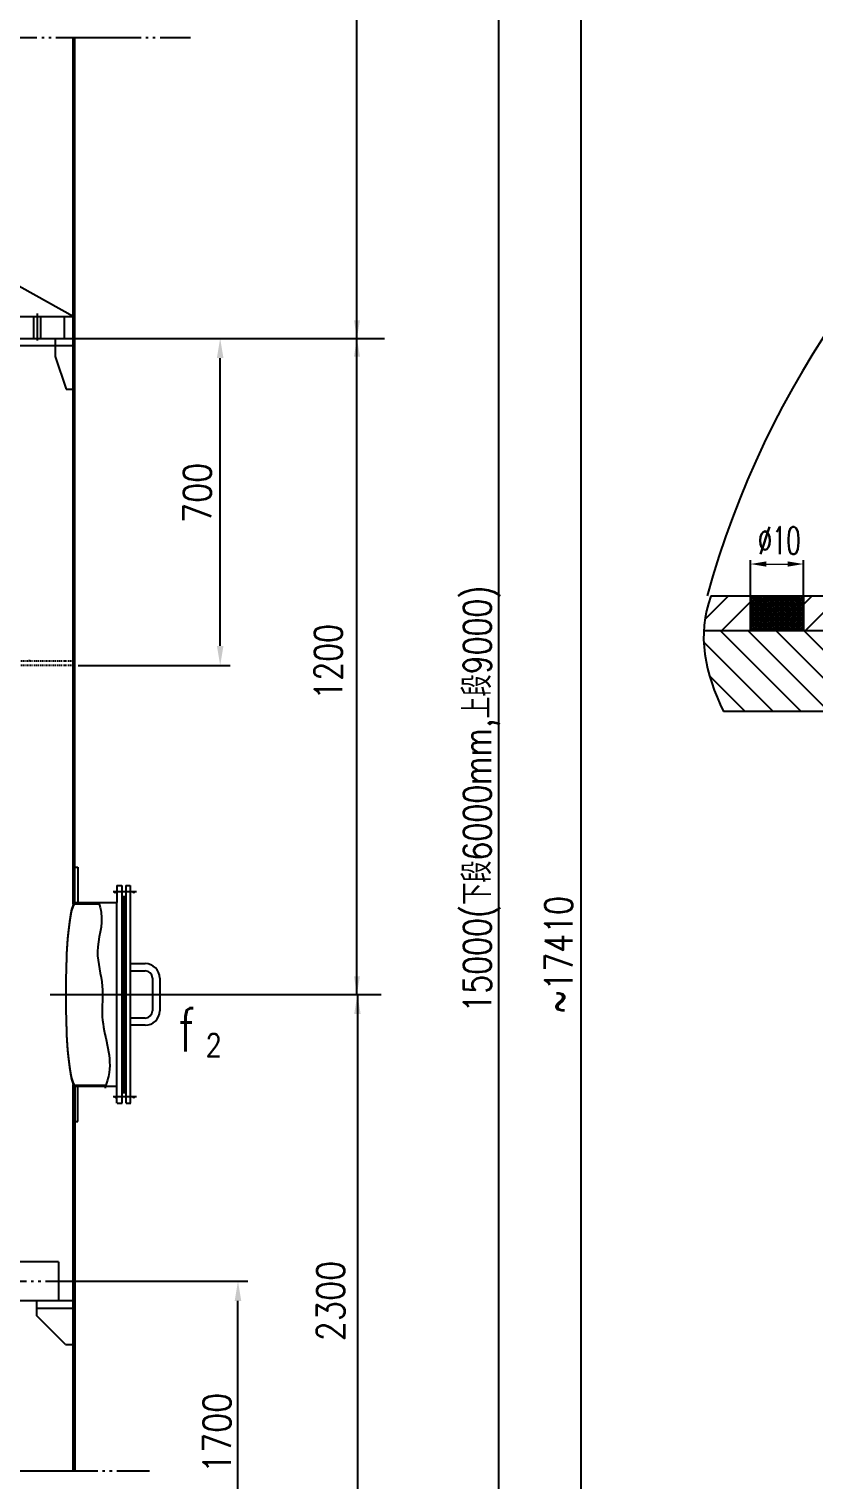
# Model space of a CAD drawing. Extents: x 19034 to 73803, y 21953 to 127295.
# Drawn here: x 64497.7 to 64597.2, y 51745.2 to 51929.1 of the extents above; entities that cross this region are included whole.
import ezdxf

# ---------------------------------------------------------------- set-up
doc = ezdxf.new("R2010")
doc.units = 0
doc.header["$LTSCALE"] = 0.6
doc.header["$MEASUREMENT"] = 0
doc.linetypes.add('D-1', pattern=[34, 30, -1.5, 1, -1.5])
doc.linetypes.add('SDX', pattern=[22, 18, -1, 0.5, -1, 0.5, -1])
doc.layers.get('0').update_dxf_attribs({"linetype": 'CONTINUOUS'})
doc.layers.add('1', color=1, linetype='CONTINUOUS')
doc.layers.add('2', color=2, linetype='D-1')
doc.styles.add('HZ', font='simplex', dxfattribs={"width": 0.85, "bigfont": 'hztxt'})
doc.styles.add('HZTXT', font='romans', dxfattribs={"width": 0.85, "bigfont": 'HZTXT'})
pattern_1 = [(45, (60328.613, 54447.8428), (-1.767767, 1.767767), [])]

# ---------------------------------------------------------------- blocks, each defined once
blk = doc.blocks.new('X')
for p, q in [((-1.1, 1.1), (1.1, -1.1)), ((-1.1, -1.1), (1.1, 1.1))]:
    blk.add_line(p, q)

msp = doc.modelspace()

# ---------------------------------------------------------------- hatches: boundary and pattern name
at = {"layer": '1'}
h = msp.add_hatch(dxfattribs=at)
h.set_pattern_fill('ANSI31', color=256, scale=20, style=0)
h.set_pattern_definition(pattern_1)
edge = h.paths.add_edge_path()
edge.add_spline(control_points=[(64584.17293, 51857.27691), (64584.17293, 51857.27691), (64583.5967, 51855.80156), (64583.30142, 51854.31907), (64583.23009, 51852.87049)], knot_values=[91.730612302, 91.730612302, 91.730612302, 91.730612302, 91.826233183, 95.765990271, 95.765990271, 95.765990271, 95.765990271], degree=3, periodic=0)
edge.add_line((64583.23009, 51852.87049), (64589.14217, 51852.87049))
edge.add_line((64589.14217, 51852.87049), (64589.14217, 51857.27691))
edge.add_line((64589.14217, 51857.27691), (64584.17293, 51857.27691))
h = msp.add_hatch(dxfattribs=at)
h.set_pattern_fill('ANSI37', color=256, scale=1.8, style=0)
h.set_pattern_definition([(45, (60328.613, 54447.8428), (-0.159099026, 0.159099026), []), (135, (60328.613, 54447.8428), (-0.159099026, -0.159099026), [])])
h.paths.add_polyline_path([(64595.85632, 51852.87049), (64595.85632, 51857.27691), (64589.14217, 51857.27691), (64589.14217, 51852.87049)])
h = msp.add_hatch(dxfattribs=at)
h.set_pattern_fill('ANSI31', color=256, scale=20, style=0)
h.set_pattern_definition(pattern_1)
h.paths.add_polyline_path([(64621.64077, 51852.87049), (64621.63906, 51857.27691), (64595.85632, 51857.27691), (64595.85632, 51852.87049)])
h = msp.add_hatch(dxfattribs=at)
h.set_pattern_fill('ANSI31', color=256, scale=20, angle=90, style=0)
h.set_pattern_definition([(135, (60328.613, 54447.8428), (-1.767767, -1.767767), [])])
edge = h.paths.add_edge_path()
edge.add_spline(control_points=[(64583.23009, 51852.87049), (64583.0606, 51849.42826), (64584.11627, 51845.9792), (64585.71522, 51842.59841)], knot_values=[95.765990271, 95.765990271, 95.765990271, 95.765990271, 105.127985387, 105.127985387, 105.127985387, 105.127985387], degree=3, periodic=0)
edge.add_line((64585.71522, 51842.59841), (64667.41369, 51842.59841))
edge.add_line((64667.41369, 51842.59841), (64667.41369, 51852.87049))
edge.add_line((64667.41369, 51852.87049), (64583.23009, 51852.87049))

# ---------------------------------------------------------------- linework, layer by layer
at = {"color": 1}
for p, q in [((64503.33798, 51892.65443), (64374.53807, 51964.21383)), ((64503.33807, 51889.89443), (64542.77244, 51889.89443)), ((64503.96298, 51889.89443), (64523.19984, 51889.89443)), ((64521.94984, 51850.92995), (64521.94984, 51887.39443)), ((64503.96257, 51848.42995), (64523.19984, 51848.42995)), ((64503.33807, 51806.75058), (64542.34162, 51806.75058)), ((64502.77652, 51770.39753), (64525.45485, 51770.39753)), ((64524.20485, 51729.30799), (64524.20485, 51767.89753))]:
    msp.add_line(p, q, dxfattribs=at)
for p, q in [((64503.33807, 51886.2554), (64503.33807, 51928.04638)), ((64503.52207, 51886.04678), (64503.52207, 51928.04638)), ((64375.68798, 51892.65443), (64502.18798, 51892.65443)), ((64498.27798, 51892.65443), (64498.27798, 51889.89443)), ((64499.19798, 51892.65443), (64499.19798, 51889.89443)), ((64502.18798, 51892.65443), (64502.18798, 51889.89443)), ((64502.18798, 51892.65443), (64503.33798, 51892.65443)), ((64374.53798, 51889.89443), (64503.33798, 51889.89443)), ((64501.03798, 51889.89443), (64501.03798, 51887.59443)), ((64374.53798, 51888.97443), (64503.33798, 51888.97443)), ((64501.03798, 51887.59443), (64502.41798, 51883.45443)), ((64503.33807, 51831.92575), (64503.33807, 51886.2554)), ((64503.52207, 51854.75086), (64503.52207, 51886.04678)), ((64502.41798, 51883.45443), (64503.33798, 51883.45443)), ((64503.52207, 51831.92575), (64503.52207, 51854.75086)), ((64503.33807, 51818.17135), (64503.33807, 51839.7788)), ((64503.53908, 51818.38516), (64503.52207, 51839.7788)), ((64503.57141, 51822.86544), (64503.89612, 51822.86544)), ((64503.89612, 51822.86544), (64503.89612, 51818.40344)), ((64511.32695, 51819.74558), (64508.39837, 51819.74558)), ((64511.32695, 51819.74558), (64508.39837, 51819.74558)), ((64508.85807, 51820.55058), (64508.85807, 51818.38858)), ((64508.85807, 51820.55058), (64509.50207, 51820.55058)), ((64509.50207, 51820.55058), (64509.50207, 51792.95058)), ((64510.00807, 51820.55058), (64510.00807, 51792.95058)), ((64510.00807, 51820.55058), (64510.56007, 51820.55058)), ((64510.56007, 51820.55058), (64510.56007, 51792.95058)), ((64503.56807, 51818.38858), (64508.85807, 51818.38858)), ((64503.56807, 51818.25058), (64506.57947, 51818.25058)), ((64508.85807, 51792.95058), (64508.85807, 51818.38858)), ((64509.50207, 51819.17058), (64510.00807, 51819.17058)), ((64509.73207, 51819.17058), (64509.73207, 51794.33058)), ((64509.87007, 51819.17058), (64509.87007, 51794.33058)), ((64510.60607, 51810.66058), (64512.44607, 51810.66058)), ((64510.60607, 51809.74058), (64512.44607, 51809.74058)), ((64513.36607, 51808.82058), (64513.36607, 51804.68058)), ((64514.28607, 51808.82058), (64514.28607, 51804.68058)), ((64512.44607, 51803.76058), (64510.60607, 51803.76058)), ((64512.44607, 51802.84058), (64510.60607, 51802.84058)), ((64503.33807, 51788.41767), (64503.33807, 51795.32981)), ((64503.56308, 51788.20054), (64503.55758, 51795.11303)), ((64503.56807, 51795.25058), (64507.52122, 51795.25058)), ((64503.56807, 51795.11258), (64508.90407, 51795.11258)), ((64503.89612, 51790.66544), (64503.89612, 51795.12744)), ((64509.54807, 51794.33058), (64510.05407, 51794.33058)), ((64511.32695, 51793.75558), (64508.39837, 51793.75558)), ((64511.32695, 51793.75558), (64508.39837, 51793.75558)), ((64508.90407, 51792.95058), (64509.54807, 51792.95058)), ((64510.05407, 51792.95058), (64510.60607, 51792.95058)), ((64503.57141, 51790.66544), (64503.89612, 51790.66544)), ((64503.33807, 51746.3634), (64503.33807, 51788.41767)), ((64503.58009, 51746.3634), (64503.56308, 51788.20054)), ((64501.44678, 51772.88153), (64461.86421, 51772.88153)), ((64501.44678, 51772.88153), (64501.44678, 51767.91353)), ((64503.28678, 51767.91353), (64461.86421, 51767.91353)), ((64498.68678, 51767.91353), (64498.68678, 51766.07353)), ((64498.68678, 51767.91353), (64498.68678, 51766.07353)), ((64498.68678, 51766.99353), (64503.28678, 51766.99353)), ((64502.36678, 51762.39353), (64498.68678, 51766.07353)), ((64502.36678, 51762.39353), (64503.28678, 51762.39353))]:
    msp.add_line(p, q)
at = {"color": 7, "linetype": 'Continuous'}
msp.add_line((64497.72508, 51849.15963), (64497.72508, 51848.99124), dxfattribs=at)
for centre, radius, start, end in [((64512.44607, 51808.82058), 1.84, 0, 90), ((64512.44607, 51808.82058), 0.92, 0, 90), ((64512.44607, 51804.68058), 0.92, 270, 0), ((64512.44607, 51804.68058), 1.84, 270, 0)]:
    msp.add_arc(centre, radius, start, end)
for major_axis, ratio in [((0, 11.638), 0.102766798), ((0, 11.5), 0.104)]:
    msp.add_ellipse((64503.56807, 51806.75058), major_axis=major_axis, ratio=ratio, start_param=0, end_param=3.141592654)
msp.add_spline([(64506.53507, 51818.38858), (64506.87582, 51817.1169), (64506.40441, 51812.17503), (64507.01284, 51807.81617), (64507.01284, 51803.93035), (64507.88399, 51796.85518), (64507.35557, 51794.8831)], degree=3)
at = {"color": 1}
for points in [[(64538.89838, 51892.19443), (64539.66504, 51892.19443), (64539.28171, 51889.89443)], [(64521.53318, 51887.39443), (64522.36651, 51887.39443), (64521.94984, 51889.89443)], [(64538.89838, 51887.59443), (64539.66504, 51887.59443), (64539.28171, 51889.89443)], [(64521.53318, 51850.92995), (64522.36651, 51850.92995), (64521.94984, 51848.42995)], [(64538.89838, 51809.05058), (64539.66504, 51809.05058), (64539.28171, 51806.75058)], [(64523.78819, 51767.89753), (64524.62152, 51767.89753), (64524.20485, 51770.39753)]]:
    msp.add_solid(points, dxfattribs=at)
at = {"layer": '1', "color": 1}
for p, q in [((64567.64626, 52212.3803), (64567.64626, 51492.90234)), ((64557.20684, 52147.9252), (64557.20684, 51494.25386)), ((64539.28171, 51806.75058), (64539.28171, 52085.62225)), ((64589.14217, 51852.87049), (64589.14217, 51861.77763)), ((64595.85632, 51852.87049), (64595.85632, 51861.77763)), ((64536.07719, 51806.75058), (64542.34162, 51806.75058)), ((64539.34162, 51806.75058), (64539.34162, 51729.30799))]:
    msp.add_line(p, q, dxfattribs=at)
at = {"layer": '1', "color": 2, "linetype": 'SDX'}
for p, q in [((64369.13108, 51928.04638), (64518.18546, 51928.04638)), ((64367.80262, 51770.41766), (64516.857, 51770.41766)), ((64363.64184, 51746.3634), (64512.99614, 51746.3634))]:
    msp.add_line(p, q, dxfattribs=at)
at = {"layer": '1', "linetype": 'SDX'}
for p, q in [((64498.73798, 51893.06143), (64498.73798, 51889.61235)), ((64500.40565, 51806.75058), (64518.4944, 51806.75058))]:
    msp.add_line(p, q, dxfattribs=at)
at = {"layer": '1', "color": 1, "lineweight": 20}
msp.add_line((64591.14217, 51861.29763), (64593.85632, 51861.29763), dxfattribs=at)
at = {"layer": '1', "color": 0}
for p, q in [((64584.17293, 51857.27691), (64621.63906, 51857.27691)), ((64589.14217, 51857.27691), (64589.14217, 51852.87049)), ((64595.85632, 51857.27691), (64595.85632, 51852.87049)), ((64583.23009, 51852.87049), (64667.41369, 51852.87049)), ((64667.41369, 51842.59841), (64585.71522, 51842.59841))]:
    msp.add_line(p, q, dxfattribs=at)
msp.add_arc((64697.21379, 51825.86095), 117.82764, 124.3750194, 164.532166, dxfattribs=at)
msp.add_open_spline([(64584.17293, 51857.27691), (64584.17293, 51857.27691), (64582.25987, 51852.37878), (64583.44339, 51847.40192), (64585.71522, 51842.59841)], degree=3, knots=[91.730612302, 91.730612302, 91.730612302, 91.730612302, 91.826233183, 105.127985387, 105.127985387, 105.127985387, 105.127985387], dxfattribs=at)
at = {"layer": '1', "color": 1}
for points in [[(64591.14217, 51861.63096), (64591.14217, 51860.96429), (64589.14217, 51861.29763)], [(64593.85632, 51861.63096), (64593.85632, 51860.96429), (64595.85632, 51861.29763)], [(64538.92495, 51804.25058), (64539.75828, 51804.25058), (64539.34162, 51806.75058)]]:
    msp.add_solid(points, dxfattribs=at)
at = {"layer": '2', "ltscale": 0.01}
for p, q in [((64503.33807, 51848.99124), (64386.92456, 51848.99124)), ((64503.33757, 51848.42995), (64387.14908, 51848.42995))]:
    msp.add_line(p, q, dxfattribs=at)

# ---------------------------------------------------------------- block references
at = {"xscale": 0.09200000000419095, "yscale": 0.09200000000419095, "zscale": 0.09200000000000001}
for p in [(64508.63716, 51819.74558), (64510.99159, 51819.74558)]:
    msp.add_blockref('X', p, dxfattribs=at)
at = {"xscale": -0.09200000000419095, "yscale": 0.09200000000419095, "zscale": 0.09200000000000001, "rotation": 180}
for p in [(64508.68316, 51793.75558), (64510.99159, 51793.75558)]:
    msp.add_blockref('X', p, dxfattribs=at)

# ---------------------------------------------------------------- texts
at = {"color": 1, "style": 'HZTXT', "width": 0.6}
msp.add_text('∅10', height=3.5, dxfattribs=at).set_placement((64590.09177, 51862.52821))
at = {"color": 1, "style": 'HZTXT', "width": 0.8}
for s, p in [('15000(下段6000mm,上段9000)', (64556.27467, 51804.43831)), ('1200', (64537.39484, 51844.10211)), ('~17410', (64566.57715, 51804.35544))]:
    msp.add_text(s, height=3.5, rotation=90, dxfattribs=at).set_placement(p)
at = {"color": 1, "char_height": 3.5, "attachment_point": 5, "rotation": 90, "style": 'HZTXT'}
for s, insert in [('700', (64519.06141, 51870.31623)), ('2300', (64535.957, 51767.90657)), ('1700', (64521.54306, 51751.181))]:
    msp.add_mtext(s, dxfattribs=dict(at, insert=insert))
at = {"layer": '1', "width": 0.85}
for s, height, style, p in [('f', 5.52, 'HZTXT', (64516.53126, 51799.50425)), ('2', 2.8704, 'HZ', (64520.07658, 51798.88066))]:
    msp.add_text(s, height=height, dxfattribs=dict(at, style=style)).set_placement(p)

doc.saveas('drawing.dxf')
